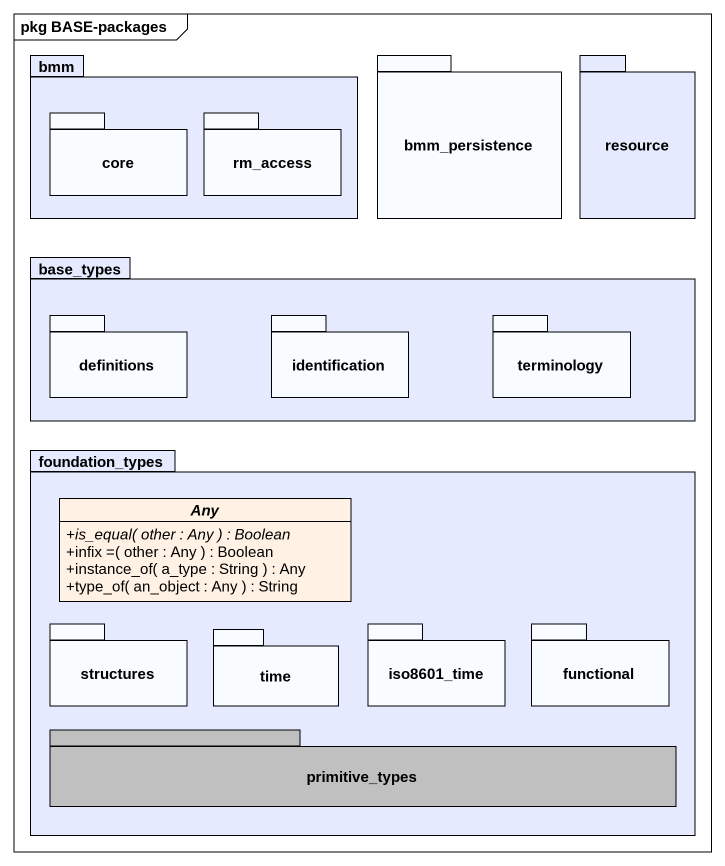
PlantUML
@startuml
mainframe pkg BASE-packages
hide circle
hide empty members
skinparam classAttributeIconSize 0
package bmm #E5EAFF {
  package core {
  }
  package rm_access {
  }
}
package bmm_persistence {
}
package resource #E5EAFF {
}
package base_types #E5EAFF {
  package definitions {
  }
  package identification {
  }
  package terminology {
  }
}
package foundation_types #E5EAFF {
  abstract class Any #FFF2E5 {
    {abstract} +is_equal( other : Any ) : Boolean
    +infix =( other : Any ) : Boolean
    +instance_of( a_type : String ) : Any
    +type_of( an_object : Any ) : String
  }
  package structures {
  }
  package time {
  }
  package iso8601_time {
  }
  package functional {
  }
  package primitive_types #C0C0C0 {
  }
}
@enduml
